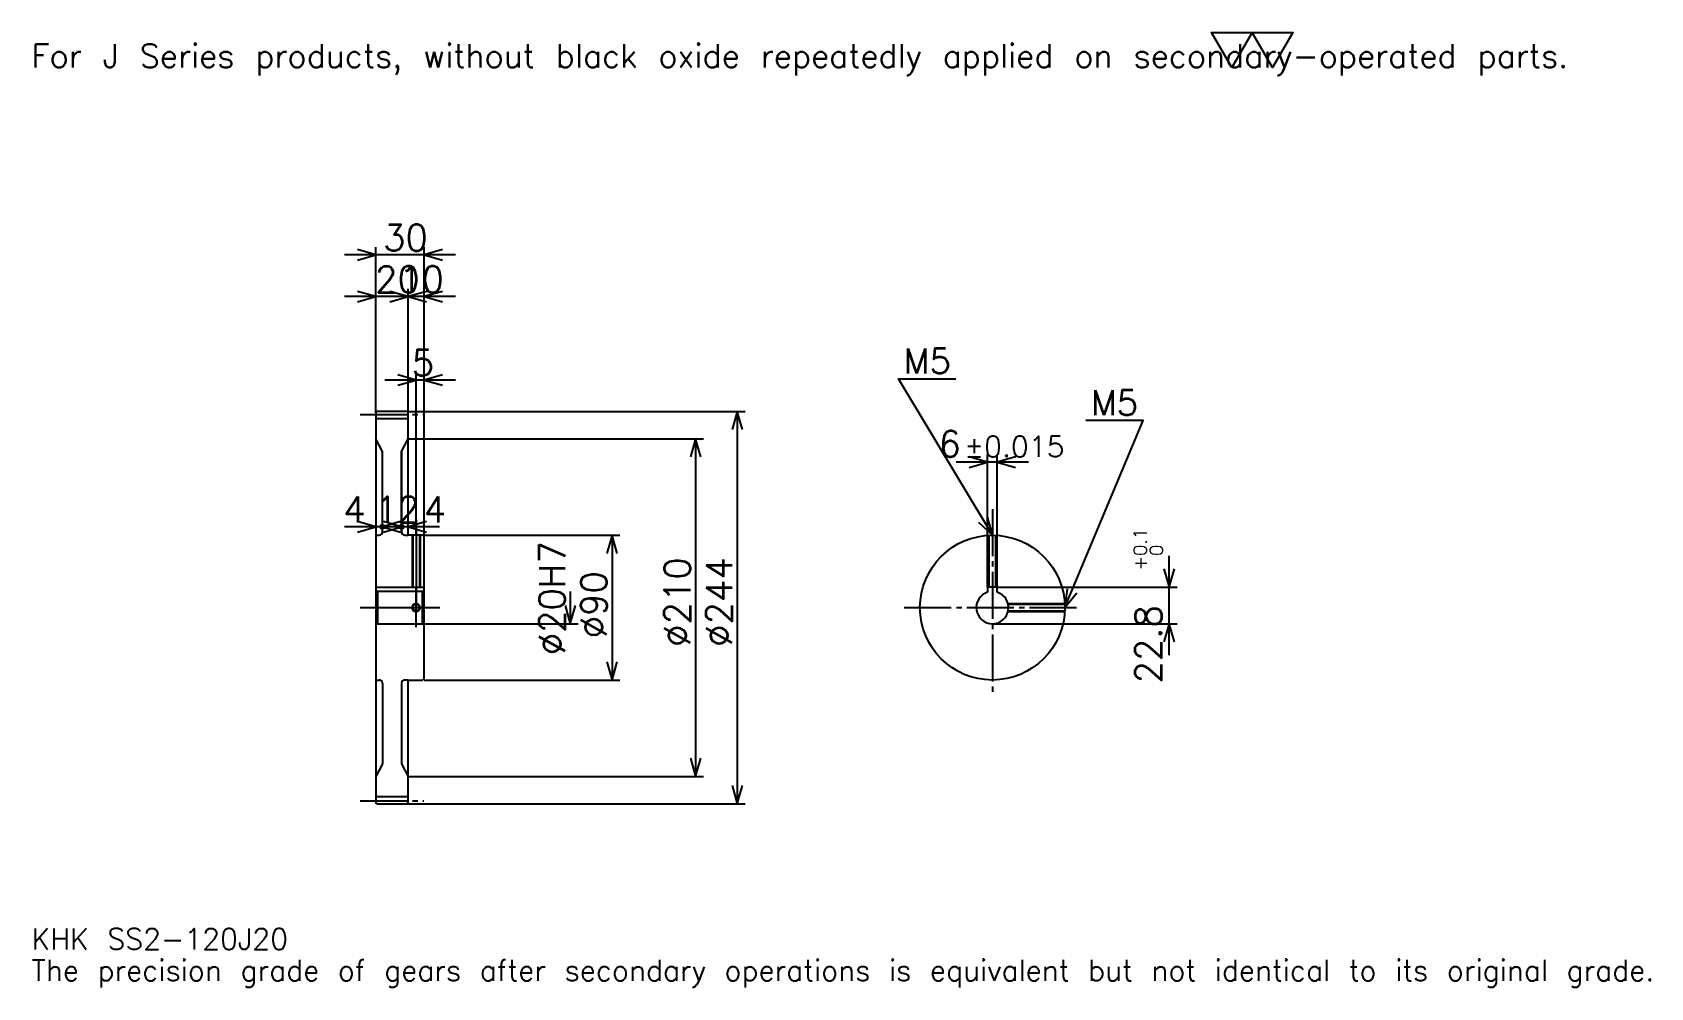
# Model space of a CAD drawing. Extents: x 33 to 1039, y 12 to 606.
import ezdxf

# ---------------------------------------------------------------- set-up
doc = ezdxf.new("R2010")
doc.units = 0
doc.linetypes.add('DASHDOT', pattern=[38.918918, 29.189189, -3.243243, 3.243243, -3.243243])
doc.layers.get('0').update_dxf_attribs({"linetype": 'CONTINUOUS'})
doc.layers.add('DASHDOT', color=6, linetype='DASHDOT')
doc.styles.add('KANJI', font='TXT', dxfattribs={"bigfont": 'BIGFONT'})

msp = doc.modelspace()

# ---------------------------------------------------------------- linework, layer by layer
at = {"color": 5}
for p, q in [((295.945953, 467.405396), (227.027023, 467.405396)), ((246.486481, 370.108093), (246.486481, 472.270264)), ((276.486481, 370.108093), (276.486481, 472.270264)), ((266.486481, 370.108093), (266.486481, 446.324341)), ((285.945953, 441.459473), (227.027023, 441.459473)), ((295.945953, 441.459473), (247.027023, 441.459473)), ((271.486481, 370.108093), (271.486481, 394.432434)), ((295.945953, 389.567566), (252.027023, 389.567566)), ((246.486481, 369.608093), (246.486481, 370.108093)), ((265.986481, 370.108093), (276.486481, 370.108093)), ((266.486481, 369.608093), (266.486481, 370.108093)), ((271.486481, 293.108093), (271.486481, 370.108093)), ((271.486481, 293.108093), (271.486481, 370.108093)), ((276.486481, 370.108093), (475.945923, 370.108093)), ((276.486481, 292.108093), (276.486481, 370.108093)), ((471.081055, 370.108093), (471.081055, 126.108109)), ((266.486481, 353.108093), (276.486481, 353.108093)), ((276.486481, 353.108093), (450, 353.108093)), ((445.135132, 353.108093), (445.135132, 143.108109)), ((626.594604, 260.908112), (626.594604, 343.378387)), ((632.594604, 260.908112), (632.594604, 343.378387)), ((652.054077, 338.513519), (607.135132, 338.513519)), ((269.945953, 298.351349), (227.027023, 298.351349)), ((281.945953, 298.351349), (231.027023, 298.351349)), ((285.945953, 298.351349), (243.027023, 298.351349)), ((276.486481, 293.108093), (398.108093, 293.108093)), ((393.243225, 293.108093), (393.243225, 203.108109)), ((739.459473, 218.648651), (739.459473, 280.367554)), ((367.297302, 258.108093), (367.297302, 238.108109)), ((632.594604, 260.908112), (744.324341, 260.908112)), ((276.486481, 238.108109), (372.16217, 238.108109)), ((629.594604, 238.108109), (744.324341, 238.108109)), ((276.486481, 203.108109), (398.108093, 203.108109)), ((266.486481, 143.108109), (276.486481, 143.108109)), ((276.486481, 143.108109), (450, 143.108109)), ((265.986481, 126.108109), (276.486481, 126.108109)), ((276.486481, 126.108109), (475.945923, 126.108109))]:
    msp.add_line(p, q, dxfattribs=at)
at = {"color": 4}
for p, q in [((246.486481, 365.608093), (266.486481, 365.608093)), ((262.486481, 345.25766), (262.486481, 295.108093)), ((246.486481, 293.108093), (248.486481, 293.108093)), ((264.486481, 293.108093), (266.486481, 293.108093)), ((246.486481, 260.908112), (276.486481, 260.908112)), ((276.486481, 259.108093), (275.486481, 258.108093)), ((246.486481, 237.108109), (247.486481, 238.108109)), ((276.486481, 237.108109), (275.486481, 238.108109)), ((246.486481, 203.108109), (248.486481, 203.108109)), ((266.486481, 203.108109), (264.486481, 203.108109)), ((262.486481, 201.108109), (262.486481, 150.958557)), ((246.486481, 130.608109), (266.486481, 130.608109))]:
    msp.add_line(p, q, dxfattribs=at)
at = {"color": 7}
msp.add_lwpolyline([(778.378357, 583.783813), (765.729736, 605.70813), (816.32428, 605.70813), (803.675659, 583.783813), (791.026978, 605.70813), (778.378357, 583.783813)], dxfattribs=at)
at = {"color": 5}
for points in [[(235.135132, 464.16217), (246.486481, 467.405396), (235.135132, 470.648651)], [(287.83783, 470.648651), (276.486481, 467.405396), (287.83783, 464.16217)], [(235.135132, 438.216217), (246.486481, 441.459473), (235.135132, 444.702698)], [(255.135132, 438.216217), (266.486481, 441.459473), (255.135132, 444.702698)], [(277.83783, 444.702698), (266.486481, 441.459473), (277.83783, 438.216217)], [(287.83783, 444.702698), (276.486481, 441.459473), (287.83783, 438.216217)], [(260.135132, 386.324341), (271.486481, 389.567566), (260.135132, 392.810791)], [(287.83783, 392.810791), (276.486481, 389.567566), (287.83783, 386.324341)], [(629.594604, 293.108093), (571.216187, 390.405396), (606.891846, 390.405396)], [(474.32431, 358.756775), (471.081055, 370.108093), (467.83783, 358.756775)], [(674.594604, 248.108109), (723.243225, 364.459473), (687.567566, 364.459473)], [(448.378357, 341.756775), (445.135132, 353.108093), (441.891907, 341.756775)], [(615.243225, 335.270264), (626.594604, 338.513519), (615.243225, 341.756775)], [(643.945923, 341.756775), (632.594604, 338.513519), (643.945923, 335.270264)], [(620.973267, 301.173187), (629.594604, 293.108093), (626.5354, 304.510437)], [(235.135132, 295.108093), (246.486481, 298.351349), (235.135132, 301.594604)], [(250.486481, 298.351349), (249.513504, 299.324341), (251.459457, 299.324341), (251.459457, 297.378387), (249.513504, 297.378387), (249.513504, 299.324341), (250.486481, 298.351349), (251.459457, 297.378387), (251.459457, 299.324341), (250.486481, 298.351349)], [(261.83783, 301.594604), (250.486481, 298.351349), (261.83783, 295.108093)], [(251.135132, 295.108093), (262.486481, 298.351349), (251.135132, 301.594604)], [(262.486481, 298.351349), (261.513519, 299.324341), (263.459442, 299.324341), (263.459442, 297.378387), (261.513519, 297.378387), (261.513519, 299.324341), (262.486481, 298.351349), (263.459442, 297.378387), (263.459442, 299.324341), (262.486481, 298.351349)], [(277.83783, 301.594604), (266.486481, 298.351349), (277.83783, 295.108093)], [(396.486481, 281.756744), (393.243225, 293.108093), (390, 281.756744)], [(736.216187, 272.25946), (739.459473, 260.908112), (742.702698, 272.25946)], [(675.981201, 259.83197), (674.594604, 248.108109), (681.965637, 257.329773)], [(364.054047, 249.459457), (367.297302, 238.108109), (370.540527, 249.459457)], [(742.702698, 226.75676), (739.459473, 238.108109), (736.216187, 226.75676)], [(390, 214.459457), (393.243225, 203.108109), (396.486481, 214.459457)], [(441.891907, 154.459457), (445.135132, 143.108109), (448.378357, 154.459457)], [(467.83783, 137.459457), (471.081055, 126.108109), (474.32431, 137.459457)]]:
    msp.add_lwpolyline(points, dxfattribs=at)
at = {"color": 4}
for points in [[(266.486481, 369.608093), (265.986481, 370.108093), (246.986481, 370.108093), (246.486481, 369.608093), (246.486481, 237.108109)], [(246.486481, 237.108109), (246.486481, 126.608109), (246.986481, 126.108109), (265.986481, 126.108109), (266.486481, 126.608109), (266.486481, 203.108109), (275.486481, 203.108109), (276.486481, 204.108109), (276.486481, 292.108093), (275.486481, 293.108093), (266.486481, 293.108093), (266.486481, 369.608093)], [(250.486481, 295.108093), (250.486481, 345.25766), (246.486481, 353.108093)], [(262.486481, 295.108093), (262.486481, 345.25766), (266.486481, 353.108093)], [(268.986481, 293.108093), (268.986481, 260.908112)], [(269.421478, 293.108093), (269.421478, 260.908112)], [(273.551483, 293.108093), (273.551483, 260.908112)], [(273.986481, 293.108093), (273.986481, 260.908112)], [(627.094604, 260.908112), (627.094604, 293.038605)], [(627.529541, 260.908112), (627.529541, 293.060699)], [(631.659546, 260.908112), (631.659546, 293.060699)], [(632.094604, 260.908112), (632.094604, 293.038605)], [(246.486481, 259.108093), (247.486481, 258.108093), (247.486481, 238.108109), (275.486481, 238.108109), (275.486481, 258.108093), (247.486481, 258.108093)], [(632.594604, 257.647491), (632.594604, 260.908112), (626.594604, 260.908112), (626.594604, 257.647491)], [(639.277039, 250.608109), (674.525085, 250.608109)], [(639.277039, 245.608109), (674.525085, 245.608109)], [(639.379028, 250.173111), (674.54718, 250.173111)], [(639.379028, 246.043106), (674.54718, 246.043106)], [(250.486481, 201.108109), (250.486481, 150.958557), (246.486481, 143.108109)], [(262.486481, 201.108109), (262.486481, 150.958557), (266.486481, 143.108109)]]:
    msp.add_lwpolyline(points, dxfattribs=at)
for centre, radius in [((629.594604, 248.108109), 45), ((271.486481, 248.108109), 2.065)]:
    msp.add_circle(centre, radius, dxfattribs=at)
at = {"color": 7}
msp.add_circle((271.486481, 248.108109), 2.5, dxfattribs=at)
at = {"color": 4}
for centre, radius, start, end in [((248.486481, 295.108093), 2, 270, 0), ((264.486481, 295.108093), 2, 180, 270), ((629.594604, 248.108109), 10, 107.457602748, 72.542397252), ((248.486481, 201.108109), 2, 0, 90), ((264.486481, 201.108109), 2, 90, 180)]:
    msp.add_arc(centre, radius, start, end, dxfattribs=at)
at = {"layer": 'DASHDOT', "color": 7}
for p, q in [((236.756744, 368.108093), (276.216217, 368.108093)), ((629.594604, 309.324341), (629.594604, 193.378387)), ((271.486481, 293.108093), (271.486481, 248.108109)), ((236.756744, 248.108109), (286.216217, 248.108109)), ((574.864868, 248.108109), (684.324341, 248.108109)), ((236.756744, 128.108109), (276.216217, 128.108109))]:
    msp.add_line(p, q, dxfattribs=at)
for points in [[(271.486481, 302.83783), (271.486481, 251.178375)], [(271.486481, 235.878372), (271.486481, 260.33783)], [(259.256744, 248.108109), (283.716217, 248.108109)]]:
    msp.add_lwpolyline(points, dxfattribs=at)

# ---------------------------------------------------------------- texts
at = {"color": 7, "style": 'KANJI'}
for s, height, p in [('For J Series products, without black oxide repeatedly applied on secondary-operated parts.', 14.594595, (32.432434, 583.783813)), ('30', 16.216216, (250.945938, 470)), ('20', 16.216216, (245.945938, 444.054047)), ('10', 16.216216, (260.945953, 444.054047)), ('5', 16.216216, (268.716217, 392.16217)), ('M5', 15.567568, (574.459473, 393.648651)), ('M5', 15.567568, (690.810791, 367.702698)), ('6', 16.216216, (596.121094, 341.756775)), ('%%p0.015', 12.972973, (612.173157, 341.756775)), ('4', 16.216216, (226.216217, 300.945953)), ('12', 16.216216, (245.945938, 300.945953)), ('4', 16.216216, (276.216217, 300.945953)), ('KHK SS2-120J20', 12.972973, (32.432434, 35.675674)), ('The precision grade of gears after secondary operations is equivalent but not identical to its original grade.', 12.972973, (32.432434, 16.216217))]:
    msp.add_text(s, height=height, dxfattribs=at).set_placement(p)
for s, height, p in [('0.1', 8.108108, (725.513489, 280.261139)), ('%%c20H7', 16.216216, (364.054047, 218.513519)), ('0', 8.108108, (735.567505, 280.261139)), ('%%c210', 16.216216, (441.891907, 223.783783)), ('%%c244', 16.216216, (467.83783, 223.783783)), ('+', 8.108108, (725.513489, 271.180054)), ('%%c90', 16.216216, (390, 229.054047)), ('22.8', 16.216216, (734.594604, 200.989868))]:
    msp.add_text(s, height=height, rotation=90, dxfattribs=at).set_placement(p)

doc.saveas('drawing.dxf')
